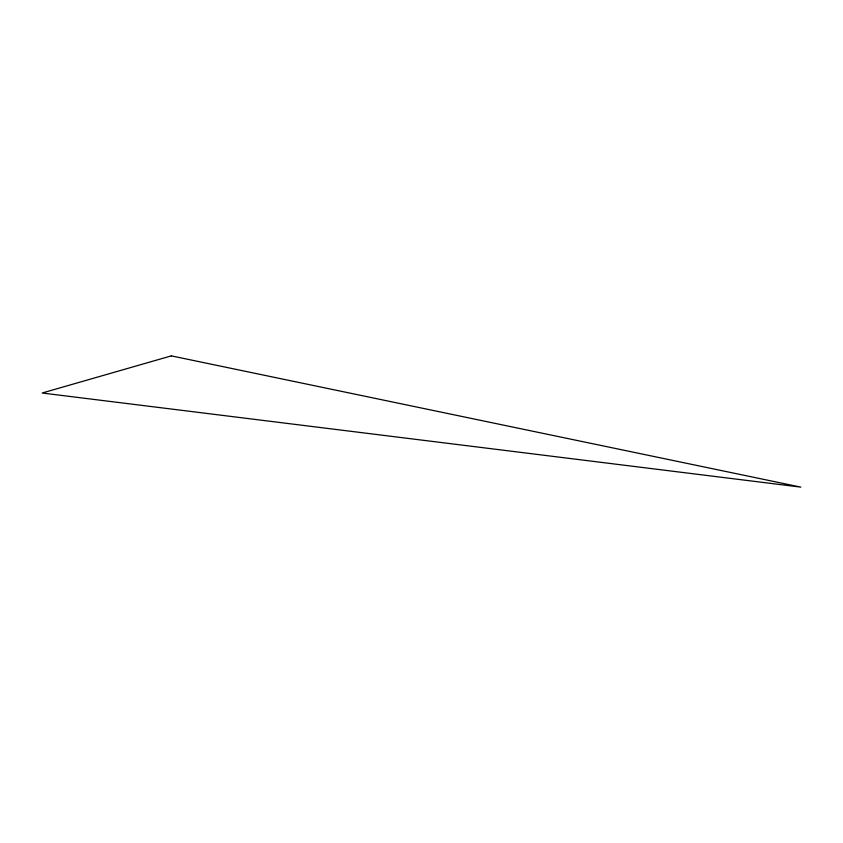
<?xml version="1.0" encoding="UTF-8"?>
<svg xmlns="http://www.w3.org/2000/svg" width="843" height="843" viewBox="0 0 843 843"><rect width="100%" height="100%" fill="white"/><g stroke="black" fill="none" stroke-linecap="round" stroke-linejoin="round"><path stroke-width="1.26" d="M171.329 355.872L42.15 393.007L800.85 487.128L171.329 355.872"/></g></svg>
